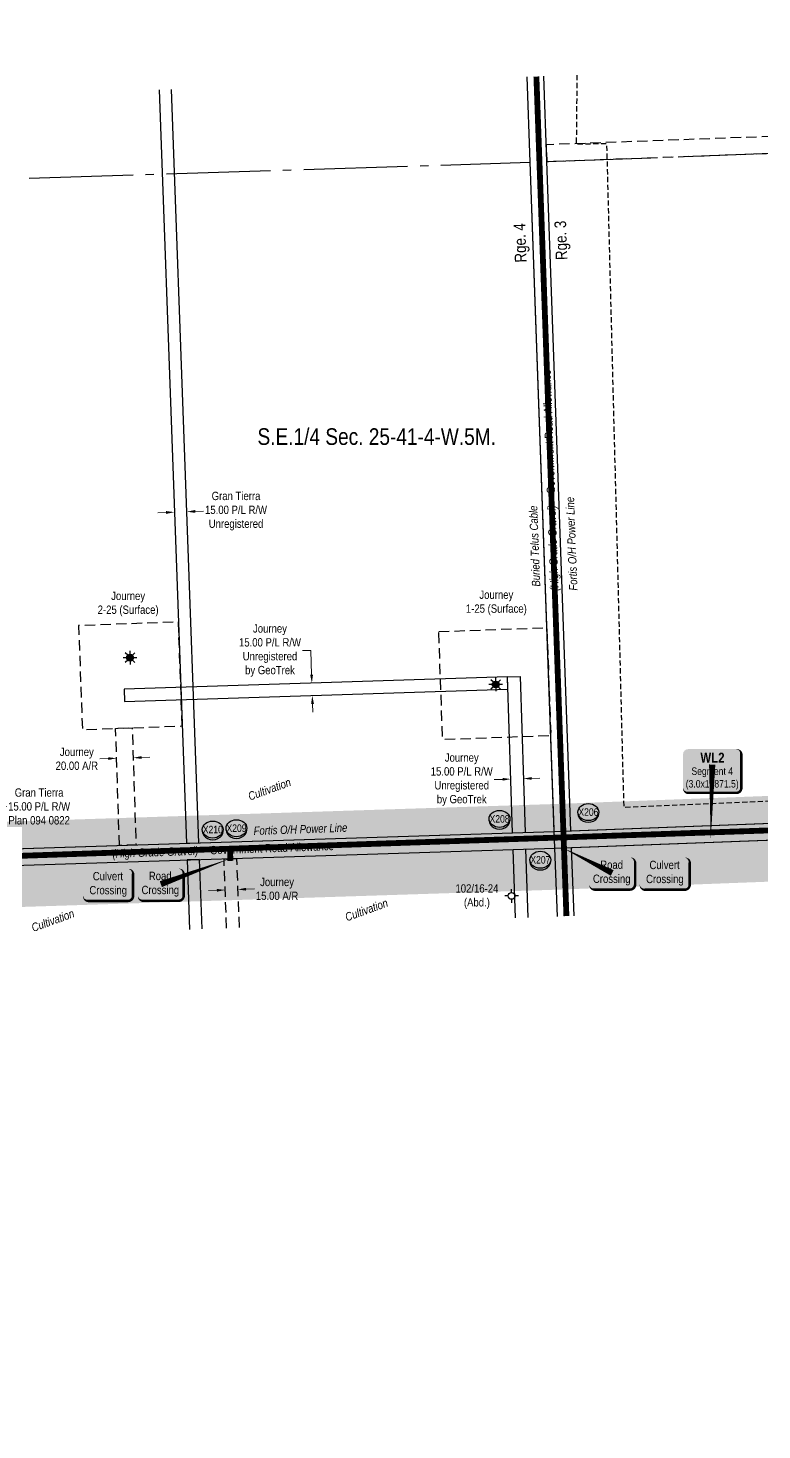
# Model space of a CAD drawing. Extents: x 670596 to 687743, y 5824540 to 5836613.
# Drawn here: x 673351 to 674233, y 5824855 to 5826540 of the extents above; entities that cross this region are included whole.
import ezdxf
from ezdxf.enums import TextEntityAlignment as Align

# ---------------------------------------------------------------- set-up
doc = ezdxf.new("R2010")
doc.units = 0
doc.header["$LTSCALE"] = 5
doc.header["$PDSIZE"] = 0.5
for name, pattern in [('foc-ACCESSROAD', [3.75, 2.5, -1.25]), ('foc-QUARTERLINE', [33, 25, -3, 2, -3]), ('UG_PIPE', [1.875, 1.25, -0.625])]:
    doc.linetypes.add(name, pattern=pattern)
doc.layers.get('Defpoints').update_dxf_attribs({"color": 9})
for name, color, linetype in [('AS-PIPE-UG', 44, 'UG_PIPE'), ('AS-POWER', 104, 'foc-POWER'), ('AS-ROADS', 254, 'Continuous'), ('AS-TELEPHONE', 224, 'foc-TEL'), ('AS-TELUS', 224, 'foc-TEL'), ('C-SYMBOL', 7, 'Continuous'), ('CG-NOTES', 7, 'Continuous'), ('D-TXT', 6, 'Continuous'), ('F-AR', 190, 'foc-ACCESSROAD'), ('F-RW', 190, 'Continuous'), ('F-WS-S', 8, 'Continuous'), ('L-QSEC', 8, 'foc-QUARTERLINE'), ('L-ROAD-T', 7, 'Continuous'), ('L-SEC', 7, 'Continuous'), ('P-BUFFER-H 30m', 51, 'Continuous'), ('P-CROSSINGS', 250, 'Continuous')]:
    doc.layers.add(name, color=color, linetype=linetype)
for name, color, linetype, lineweight in [('F-AR-T', 190, 'Continuous', 9), ('F-RW-T', 190, 'Continuous', 9), ('F-WS-T', 190, 'Continuous', 9), ('T-TEXT', 48, 'Continuous', 18)]:
    doc.layers.add(name, color=color, linetype=linetype, lineweight=lineweight)
doc.layers.add('Leedale_Hutterite_Fresh_P', color=7, linetype='Continuous', plot=False)
doc.layers.add('P-PROPOSED-WL4', color=7, linetype='Continuous', true_color=0x5b5bc8)
doc.styles.add('175L', font='ARIALN.TTF', dxfattribs={"height": 20})
doc.styles.add('80', font='ARIALN.TTF', dxfattribs={"height": 10})
doc.styles.add('80CG', font='ARIALN.TTF', dxfattribs={"height": 10})
doc.styles.add('80L', font='ARIALN.TTF', dxfattribs={"height": 10})
doc.styles.add('80LS', font='ARIALNI.TTF', dxfattribs={"height": 10})
doc.styles.add('BOLD', font='ARIALNB.TTF')
doc.styles.add('Crossing', font='ARIALN.TTF', dxfattribs={"height": 10})
doc.styles.add('foc-LtypeFont', font='ARIALN.TTF', dxfattribs={"height": 7.35})
doc.linetypes.add('foc-POWER', pattern='A,6,-1,["P",foc-LtypeFont,S=0.2,R=0,X=-0.625,Y=-0.75],-1.24,4', length=12.24)
doc.linetypes.add('foc-POWER-NOLINE', pattern='A,0,-4,["P",foc-LtypeFont,S=0.2,R=0,X=-0.625,Y=-0.75],-8.24', length=12.24)
doc.linetypes.add('foc-TEL', pattern='A,2,-1,["T",foc-LtypeFont,S=0.2,R=0,X=-0.425,Y=-0.75],-1.24,8', length=12.24)
doc.linetypes.add('foc-TEL-NOLINE', pattern='A,0,-2,["T",foc-LtypeFont,S=0.2,R=0,X=-0.425,Y=-0.75],-10.24', length=12.24)
doc.dimstyles.new('Compass 5 000', dxfattribs={"dimscale": 5, "dimtxt": 9, "dimasz": 2, "dimexe": 0.2, "dimexo": 0.0625, "dimgap": 0.5, "dimtad": 0, "dimtih": 1, "dimtoh": 1, "dimzin": 0, "dimdsep": 46, "dimtxsty": '80CG', "dimcen": 0.1, "dimse1": 1, "dimse2": 1, "dimclrd": 256, "dimclrt": 256, "dimaunit": 1, "dimadec": 4, "dimazin": 0, "dimtfac": 0.06, "dimtofl": 0, "dimtmove": 0, "dimatfit": 1, "dimfxl": 0.2, "dimtolj": 1, "dimtzin": 0, "dimlwd": -1, "dimarcsym": 0})

# ---------------------------------------------------------------- blocks, each defined once
blk = doc.blocks.new('*U487')
h = blk.add_hatch(color=254)
edge = h.paths.add_edge_path()
edge.add_line((-24, -20), (24, -20))
edge.add_arc((24, -14), 6, 270, 360)
edge.add_line((30, -14), (30, 12.5))
edge.add_arc((24, 12.5), 6, 0, 90)
edge.add_line((24, 18.5), (-24, 18.5))
edge.add_arc((-24, 12.5), 6, 90, 180)
edge.add_line((-30, 12.5), (-30, -14))
edge.add_arc((-24, -14), 6, 180, 270)
at = {"color": 160, "flags": 128}
blk.add_lwpolyline([(-24, -20, 3, 3, 0), (24, -20, 3, 3, 0.414214), (30, -14, 3, 3, 0), (30, 12.5, 3, 0, 0.414214), (24, 18.5, 0, 0, 0), (-24, 18.5, 0, 0, 0.414214), (-30, 12.5, 0, 0, 0), (-30, -14, 0, 3, 0.414214)], format="xyseb", close=True, dxfattribs=at)
at = {"color": 160, "style": '80'}
blk.add_attdef('ENTER_TEXT_001', (-26.8, -4.9), '', height=10, dxfattribs=at)
blk = doc.blocks.new('*U905')
h = blk.add_hatch(color=59)
edge = h.paths.add_edge_path()
edge.add_line((-21.5, -20), (21.5, -20))
edge.add_arc((21.5, -14), 6, 270, 360)
edge.add_line((27.5, -14), (27.5, 12.5))
edge.add_arc((21.5, 12.5), 6, 0, 90)
edge.add_line((21.5, 18.5), (-21.5, 18.5))
edge.add_arc((-21.5, 12.5), 6, 90, 180)
edge.add_line((-27.5, 12.5), (-27.5, -14))
edge.add_arc((-21.5, -14), 6, 180, 270)
at = {"color": 1, "flags": 128}
blk.add_lwpolyline([(83.5, 30.8, 0, 7.5, 0), (0, 0, 0, 0, 0)], format="xyseb", dxfattribs=at)
blk.add_lwpolyline([(-21.5, -20, 3, 3, 0), (21.5, -20, 3, 3, 0.414214), (27.5, -14, 3, 3, 0), (27.5, 12.5, 3, 0, 0.414214), (21.5, 18.5, 0, 0, 0), (-21.5, 18.5, 0, 0, 0.414214), (-27.5, 12.5, 0, 0, 0), (-27.5, -14, 0, 3, 0.414214)], format="xyseb", close=True, dxfattribs=at)
at = {"color": 1, "style": '80'}
blk.add_attdef('ENTER_TEXT_001', (-36.7, -5), '', height=10, dxfattribs=at)
blk = doc.blocks.new('*U906')
h = blk.add_hatch(color=59)
edge = h.paths.add_edge_path()
edge.add_line((-21.5, -20), (21.5, -20))
edge.add_arc((21.5, -14), 6, 270, 360)
edge.add_line((27.5, -14), (27.5, 12.5))
edge.add_arc((21.5, 12.5), 6, 0, 90)
edge.add_line((21.5, 18.5), (-21.5, 18.5))
edge.add_arc((-21.5, 12.5), 6, 90, 180)
edge.add_line((-27.5, 12.5), (-27.5, -14))
edge.add_arc((-21.5, -14), 6, 180, 270)
at = {"color": 1, "flags": 128}
blk.add_lwpolyline([(-59.8, 30.4, 0, 7.5, 0), (0, 0, 0, 0, 0)], format="xyseb", dxfattribs=at)
blk.add_lwpolyline([(-21.5, -20, 3, 3, 0), (21.5, -20, 3, 3, 0.414214), (27.5, -14, 3, 3, 0), (27.5, 12.5, 3, 0, 0.414214), (21.5, 18.5, 0, 0, 0), (-21.5, 18.5, 0, 0, 0.414214), (-27.5, 12.5, 0, 0, 0), (-27.5, -14, 0, 3, 0.414214)], format="xyseb", close=True, dxfattribs=at)
at = {"color": 1, "style": '80'}
blk.add_attdef('ENTER_TEXT_001', (-36.7, -5), '', height=10, dxfattribs=at)
blk = doc.blocks.new('*U765')
h = blk.add_hatch(color=254)
edge = h.paths.add_edge_path()
edge.add_line((-29, -34.1), (29, -34.1))
edge.add_arc((29, -28.1), 6, 270, 360)
edge.add_line((35, -28.1), (35, 12.5))
edge.add_arc((29, 12.5), 6, 0, 90)
edge.add_line((29, 18.5), (-29, 18.5))
edge.add_arc((-29, 12.5), 6, 90, 180)
edge.add_line((-35, 12.5), (-35, -28.1))
edge.add_arc((-29, -28.1), 6, 180, 270)
at = {"layer": 'P-PROPOSED-WL4', "flags": 128}
blk.add_lwpolyline([(-29, -34.1, 3, 3, 0), (29, -34.1, 3, 3, 0.414214), (35, -28.1, 3, 3, 0), (35, 12.5, 3, 0, 0.414214), (29, 18.5, 0, 0, 0), (-29, 18.5, 0, 0, 0.414214), (-35, 12.5, 0, 0, 0), (-35, -28.1, 0, 3, 0.414214)], format="xyseb", close=True, dxfattribs=at)
blk.add_lwpolyline([(-1.8, -90.6, 0, 7.5, 0), (0, 0, 0, 0, 0)], format="xyseb", dxfattribs=at)
at = {"layer": 'P-PROPOSED-WL4'}
for tag, p, height, style in [('TEMP_AREA_W1_001', (-9.2, 2.2), 12, 'BOLD'), ('ENTER_TEXT_001', (-30.7, -12.8), 9, '80')]:
    blk.add_attdef(tag, p, '', height=height, dxfattribs=dict(at, style=style))
blk = doc.blocks.new('*D772')
at = {"layer": 'Defpoints', "color": 0, "transparency": 16777216}
for p in [(673587.7, 5825510.8), (673602.7, 5825511.4), (673603, 5825504.3)]:
    blk.add_point(p, dxfattribs=at)
at = {"layer": 'F-AR-T', "transparency": 16777216}
for p, q in [((673578, 5825503.4), (673568, 5825503)), ((673613, 5825504.6), (673623, 5825505))]:
    blk.add_line(p, q, dxfattribs=at)
for points in [[(673577.9, 5825505), (673578.1, 5825501.7), (673588, 5825503.7)], [(673612.9, 5825506.3), (673613, 5825503), (673603, 5825504.3)]]:
    blk.add_solid(points, dxfattribs=at)
at = {"layer": 'F-AR-T', "transparency": 16777216, "insert": (673650.3, 5825505), "char_height": 10, "attachment_point": 5, "style": '80CG'}
blk.add_mtext('\\A1;Journey\\P15.00 A/R', dxfattribs=at)
blk = doc.blocks.new('*D773')
at = {"layer": 'Defpoints', "color": 0, "transparency": 16777216}
for p in [(673457.4, 5825662), (673457.7, 5825653), (673477.7, 5825653.6)]:
    blk.add_point(p, dxfattribs=at)
at = {"layer": 'F-AR-T', "transparency": 16777216}
for p, q in [((673447.5, 5825661.6), (673437.5, 5825661.3)), ((673487.4, 5825662.9), (673497.4, 5825663.3))]:
    blk.add_line(p, q, dxfattribs=at)
for points in [[(673487.4, 5825664.6), (673487.5, 5825661.3), (673477.4, 5825662.6)], [(673447.4, 5825663.3), (673447.5, 5825660), (673457.4, 5825662)]]:
    blk.add_solid(points, dxfattribs=at)
at = {"layer": 'F-AR-T', "transparency": 16777216, "insert": (673409.7, 5825661.3), "char_height": 10, "attachment_point": 5, "style": '80CG'}
blk.add_mtext('\\A1;Journey\\P20.00 A/R', dxfattribs=at)
blk = doc.blocks.new('*D796')
at = {"layer": 'Defpoints', "color": 0, "transparency": 16777216}
for p in [(673294.5, 5825598), (673282.8, 5825588.5), (673299.8, 5825591.5)]:
    blk.add_point(p, dxfattribs=at)
at = {"layer": 'F-RW-T', "transparency": 16777216}
for p, q in [((673307.6, 5825597.8), (673315.3, 5825604.1)), ((673315.3, 5825604.1), (673325.3, 5825604.1)), ((673280.3, 5825575.8), (673272.5, 5825569.5))]:
    blk.add_line(p, q, dxfattribs=at)
for points in [[(673306.5, 5825599.1), (673308.6, 5825596.5), (673299.8, 5825591.5)], [(673279.3, 5825577.1), (673281.4, 5825574.5), (673288.1, 5825582.1)]]:
    blk.add_solid(points, dxfattribs=at)
at = {"layer": 'F-RW-T', "transparency": 16777216, "insert": (673364.4, 5825604.1), "char_height": 10, "attachment_point": 5, "style": '80CG'}
blk.add_mtext('\\A1;Gran Tierra\\P15.00 P/L R/W\\PPlan 094 0822', dxfattribs=at)
blk = doc.blocks.new('*D819')
at = {"layer": 'Defpoints', "color": 0, "transparency": 16777216}
for p in [(673526.8, 5825962.1), (673541.8, 5825962.6), (673541.9, 5825958.3)]:
    blk.add_point(p, dxfattribs=at)
at = {"layer": 'F-RW-T', "transparency": 16777216}
for p, q in [((673517, 5825957.4), (673507, 5825957)), ((673551.9, 5825958.7), (673561.9, 5825959.1))]:
    blk.add_line(p, q, dxfattribs=at)
for points in [[(673516.9, 5825959.1), (673517, 5825955.7), (673527, 5825957.8)], [(673551.9, 5825960.4), (673552, 5825957), (673541.9, 5825958.3)]]:
    blk.add_solid(points, dxfattribs=at)
at = {"layer": 'F-RW-T', "transparency": 16777216, "insert": (673601, 5825959.1), "char_height": 10, "attachment_point": 5, "style": '80CG'}
blk.add_mtext('\\A1;Gran Tierra\\P15.00 P/L R/W\\PUnregistered', dxfattribs=at)
blk = doc.blocks.new('*D820')
at = {"layer": 'Defpoints', "color": 0, "transparency": 16777216}
for p in [(673665.1, 5825751.5), (673692.1, 5825752.4), (673665.6, 5825736.5)]:
    blk.add_point(p, dxfattribs=at)
at = {"layer": 'F-RW-T', "transparency": 16777216}
for p, q in [((673690.8, 5825791.5), (673680.8, 5825791.5)), ((673691.8, 5825762.3), (673690.8, 5825791.5)), ((673692.9, 5825727.4), (673693.2, 5825717.4))]:
    blk.add_line(p, q, dxfattribs=at)
for points in [[(673693.5, 5825762.4), (673690.1, 5825762.3), (673692.1, 5825752.4)], [(673694.6, 5825727.4), (673691.2, 5825727.3), (673692.6, 5825737.4)]]:
    blk.add_solid(points, dxfattribs=at)
at = {"layer": 'F-RW-T', "transparency": 16777216, "insert": (673641.8, 5825791.5), "char_height": 10, "attachment_point": 5, "style": '80CG'}
blk.add_mtext('\\A1;Journey\\P15.00 P/L R/W\\PUnregistered\\Pby GeoTrek', dxfattribs=at)
blk = doc.blocks.new('*D821')
at = {"layer": 'Defpoints', "color": 0, "transparency": 16777216}
for p in [(673931.2, 5825638.1), (673931.2, 5825637), (673946.2, 5825638.6)]:
    blk.add_point(p, dxfattribs=at)
at = {"layer": 'F-RW-T', "transparency": 16777216}
for p, q in [((673921.2, 5825636.7), (673911.2, 5825636.4)), ((673956.2, 5825637.9), (673966.2, 5825638.2))]:
    blk.add_line(p, q, dxfattribs=at)
for points in [[(673921.2, 5825638.4), (673921.3, 5825635.1), (673931.2, 5825637)], [(673956.2, 5825639.5), (673956.3, 5825636.2), (673946.2, 5825637.5)]]:
    blk.add_solid(points, dxfattribs=at)
at = {"layer": 'F-RW-T', "transparency": 16777216, "insert": (673872.2, 5825636.4), "char_height": 10, "attachment_point": 5, "style": '80CG'}
blk.add_mtext('\\A1;Journey\\P15.00 P/L R/W\\PUnregistered\\Pby GeoTrek', dxfattribs=at)
blk = doc.blocks.new('xing2')
h = blk.add_hatch(color=50)
h.dxf.hatch_style = 1
edge = h.paths.add_edge_path()
edge.add_ellipse((0, 0), major_axis=(-12.5, 0), ratio=0.816297, start_angle=0, end_angle=360)
h = blk.add_hatch(color=250)
h.dxf.hatch_style = 1
edge = h.paths.add_edge_path()
edge.add_ellipse((0, -2), major_axis=(-12.5, 0), ratio=0.816297, start_angle=0, end_angle=180)
edge.add_line((12.5, -2), (12.5, 0))
edge.add_ellipse((0, 0), major_axis=(-12.5, 0), ratio=0.816297, start_angle=0, end_angle=180, ccw=False)
edge.add_line((-12.5, 0), (-12.5, -2))
at = {"color": 250}
blk.add_ellipse((0, 0), major_axis=(-12.5, 0), ratio=0.816297, dxfattribs=at)
blk.add_ellipse((0, -2), major_axis=(-12.5, 0), ratio=0.816297, start_param=0, end_param=3.141593, dxfattribs=at)
at = {"color": 250, "style": 'Crossing'}
blk.add_attdef('CROSSING', text='', height=9, dxfattribs=at).set_placement((0.1, 0), align=Align.MIDDLE_CENTER)
at = {"color": 250, "style": 'Crossing', "flags": 1}
for tag, p in [('OWNER', (0.1, -12.5)), ('DESCRIPTION', (0.1, -25.8)), ('LOCATION', (0.1, -39.3)), ('DWG_REF', (0.1, -52.8))]:
    blk.add_attdef(tag, text='', height=9, dxfattribs=at).set_placement(p, align=Align.MIDDLE_CENTER)
blk = doc.blocks.new('GAS')
h = blk.add_hatch(color=255)
h.dxf.hatch_style = 1
edge = h.paths.add_edge_path()
edge.add_arc((0, 0), 0.9, 0, 360)
for p, q in [((-0.81, 0), (-1.62, 0)), ((-0.57, 0.57), (-1.14, 1.14)), ((0, 0.81), (0, 1.62)), ((0.57, 0.57), (1.14, 1.14)), ((1.62, 0), (0.81, 0)), ((-0.57, -0.57), (-1.14, -1.14)), ((0, -0.81), (0, -1.62)), ((1.14, -1.14), (0.57, -0.57))]:
    blk.add_line(p, q)
blk.add_circle((0, 0), 0.8)
blk = doc.blocks.new('GABD')
for p, q in [((-0.81, 0), (-1.62, 0)), ((0, 0.81), (0, 1.62)), ((1.62, 0), (0.81, 0)), ((0, -0.81), (0, -1.62))]:
    blk.add_line(p, q)
blk.add_circle((0, 0), 0.8)

msp = doc.modelspace()

# ---------------------------------------------------------------- hatches: boundary and pattern name
at = {"layer": 'P-BUFFER-H 30m'}
h = msp.add_hatch(color=256, dxfattribs=at)
h.dxf.hatch_style = 1
edge = h.paths.add_edge_path()
edge.add_line((677190.88, 5826034.364), (676987.84, 5826027.225))
edge.add_line((676987.84, 5826027.225), (676988.351, 5826011.208))
edge.add_arc((676938.382, 5826009.615), 49.994, -120.521047, 1.826075, ccw=False)
edge.add_line((676912.993, 5825966.548), (676909.934, 5825968.352))
edge.add_arc((676935.324, 5826011.418), 49.994, 181.826075, 239.478953, ccw=False)
edge.add_line((676885.355, 5826009.825), (676883.222, 5826076.736))
edge.add_arc((676933.19, 5826078.329), 49.994, 92.013805, 181.826075, ccw=False)
edge.add_line((676931.434, 5826128.292), (677186.782, 5826137.271))
edge.add_line((677186.782, 5826137.271), (677172.574, 5826493.957))
edge.add_arc((677222.529, 5826495.947), 49.994, 182.217236, 182.280935, ccw=False)
edge.add_line((677172.572, 5826494.013), (677161.576, 5826778.028))
edge.add_arc((677211.532, 5826779.962), 49.994, 133.32201, 182.217236, ccw=False)
edge.add_line((677177.232, 5826816.333), (677158.55, 5827298.559))
edge.add_line((677158.55, 5827298.559), (677123.328, 5828102.041))
edge.add_line((677123.328, 5828102.041), (677088.029, 5828904.381))
edge.add_arc((677137.974, 5828906.578), 49.994, 92.094528, 182.519115, ccw=False)
edge.add_line((677136.147, 5828956.539), (677941.688, 5828985.999))
edge.add_line((677941.688, 5828985.999), (678795.39, 5829017.43))
edge.add_arc((678838.014, 5828991.303), 49.994, 92.178655, 148.493114, ccw=False)
edge.add_line((678836.113, 5829041.261), (679095.94, 5829051.145))
edge.add_line((679095.94, 5829051.145), (679103.038, 5829053.867))
edge.add_arc((679120.935, 5829007.187), 49.994, 92.18666, 110.977343, ccw=False)
edge.add_line((679119.028, 5829057.144), (679561.069, 5829074.022))
edge.add_arc((679566.877, 5829024.367), 49.994, 92.195397, 96.67124, ccw=False)
edge.add_line((679564.962, 5829074.324), (680316.807, 5829103.147))
edge.add_line((680316.807, 5829103.147), (680289.029, 5829852.071))
edge.add_line((680289.029, 5829852.071), (680264.054, 5830522.758))
edge.add_arc((680314.013, 5830524.619), 49.994, 133.258056, 182.132573, ccw=False)
edge.add_line((680279.753, 5830561.028), (680276.196, 5830656.553))
edge.add_line((680276.196, 5830656.553), (680246.213, 5831460.206))
edge.add_line((680246.213, 5831460.206), (680215.351, 5832284.366))
edge.add_arc((680265.309, 5832286.237), 49.994, 92.148626, 182.144523, ccw=False)
edge.add_line((680263.435, 5832336.196), (681068.877, 5832366.415))
edge.add_line((681068.877, 5832366.415), (681821.401, 5832394.716))
edge.add_line((681821.401, 5832394.716), (681805.598, 5832816.244))
edge.add_arc((681855.557, 5832818.117), 49.994, 143.113192, 182.146882, ccw=False)
edge.add_line((681815.571, 5832848.125), (681834.732, 5832873.657))
edge.add_arc((681874.718, 5832843.649), 49.994, 2.145927, 143.113192, ccw=False)
edge.add_line((681924.677, 5832845.521), (681941.401, 5832399.193))
edge.add_line((681941.401, 5832399.193), (682694.705, 5832426.985))
edge.add_line((682694.705, 5832426.985), (683448.059, 5832454.84))
edge.add_line((683448.059, 5832454.84), (683412.219, 5833411.237))
edge.add_arc((683462.178, 5833413.109), 49.994, 133.562272, 182.146115, ccw=False)
edge.add_line((683427.725, 5833449.336), (683406.047, 5834013.774))
edge.add_line((683406.047, 5834013.774), (683375.916, 5834817.728))
edge.add_line((683375.916, 5834817.728), (683345.977, 5835624.47))
edge.add_arc((683395.936, 5835626.324), 49.994, 92.287428, 182.125311, ccw=False)
edge.add_line((683393.941, 5835676.278), (684197.29, 5835708.367))
edge.add_line((684197.29, 5835708.367), (684908.467, 5835736.78))
edge.add_line((684908.467, 5835736.78), (684942.361, 5835811.073))
edge.add_arc((684987.845, 5835790.323), 49.994, 65.131456, 155.476492, ccw=False)
edge.add_line((685008.869, 5835835.681), (685028.667, 5835826.504))
edge.add_arc((685007.643, 5835781.146), 49.994, -16.068914, 65.131456, ccw=False)
edge.add_line((685055.684, 5835767.308), (685044.658, 5835729.031))
edge.add_line((685044.658, 5835729.031), (685314.688, 5835739.386))
edge.add_arc((685316.604, 5835689.429), 49.994, 34.222356, 92.196177, ccw=False)
edge.add_line((685357.942, 5835717.546), (685598.018, 5835364.582))
edge.add_line((685598.018, 5835364.582), (685834.75, 5835370.452))
edge.add_arc((685835.99, 5835320.474), 49.994, 2.198313, 91.420588, ccw=False)
edge.add_line((685885.947, 5835322.392), (685911.192, 5834664.749))
edge.add_line((685911.192, 5834664.749), (686635.77, 5834691.532))
edge.add_line((686635.77, 5834691.532), (686625.993, 5834943.667))
edge.add_line((686625.993, 5834943.667), (686625.603, 5834953.705))
edge.add_arc((686675.56, 5834955.642), 49.994, 92.288875, 182.220798, ccw=False)
edge.add_line((686673.563, 5835005.596), (687058.366, 5835020.976))
edge.add_arc((687098.555, 5834991.24), 49.994, 92.512715, 143.501535, ccw=False)
edge.add_line((687096.363, 5835041.186), (687099.36, 5835041.317))
edge.add_arc((687101.551, 5834991.372), 49.994, 2.512715, 92.512715, ccw=False)
edge.add_line((687151.497, 5834993.563), (687152.446, 5834971.929))
edge.add_arc((687102.501, 5834969.737), 49.994, -87.487492, 2.512715, ccw=False)
edge.add_line((687104.692, 5834919.791), (687096.429, 5834919.429))
edge.add_arc((687094.238, 5834969.375), 49.994, 272.288873, 272.512507, ccw=False)
edge.add_line((687096.234, 5834919.421), (686730.564, 5834904.805))
edge.add_line((686730.564, 5834904.805), (686741.01, 5834635.46))
edge.add_arc((686691.053, 5834633.523), 49.994, -87.779202, 2.220798, ccw=False)
edge.add_line((686692.991, 5834583.567), (686662.171, 5834582.372))
edge.add_arc((686660.234, 5834632.328), 49.994, 247.182957, 272.220798, ccw=False)
edge.add_line((686640.846, 5834586.246), (686635.568, 5834588.467))
edge.add_line((686635.568, 5834588.467), (685862.114, 5834559.877))
edge.add_arc((685860.267, 5834609.837), 49.994, 182.198313, 272.116949, ccw=False)
edge.add_line((685810.31, 5834607.919), (685785.041, 5835266.201))
edge.add_line((685785.041, 5835266.201), (685571.688, 5835260.91))
edge.add_arc((685570.449, 5835310.888), 49.994, 214.222356, 271.420588, ccw=False)
edge.add_line((685529.111, 5835282.771), (685289.298, 5835635.35))
edge.add_line((685289.298, 5835635.35), (685002.226, 5835624.341))
edge.add_line((685002.226, 5835624.341), (684975.431, 5835623.27))
edge.add_arc((684973.435, 5835673.224), 49.994, 229.837958, 272.287782, ccw=False)
edge.add_line((684941.192, 5835635.018), (684201.401, 5835605.462))
edge.add_line((684201.401, 5835605.462), (683450.853, 5835575.482))
edge.add_line((683450.853, 5835575.482), (683478.831, 5834821.566))
edge.add_line((683478.831, 5834821.566), (683508.96, 5834017.677))
edge.add_line((683508.96, 5834017.677), (683532.192, 5833412.794))
edge.add_arc((683482.235, 5833410.876), 49.994, -46.495355, 2.199485, ccw=False)
edge.add_line((683516.651, 5833374.614), (683552.96, 5832405.714))
edge.add_arc((683503.001, 5832403.842), 49.994, -87.882475, 2.146115, ccw=False)
edge.add_line((683504.848, 5832353.882), (682698.506, 5832324.068))
edge.add_line((682698.506, 5832324.068), (681892.271, 5832294.323))
edge.add_arc((681890.428, 5832344.283), 49.994, 264.056445, 272.112898, ccw=False)
edge.add_arc((681876.342, 5832343.751), 49.994, 272.153947, 280.265865, ccw=False)
edge.add_line((681878.221, 5832293.793), (681072.743, 5832263.5))
edge.add_line((681072.743, 5832263.5), (680320.249, 5832235.268))
edge.add_line((680320.249, 5832235.268), (680349.128, 5831464.053))
edge.add_line((680349.128, 5831464.053), (680379.111, 5830660.389))
edge.add_line((680379.111, 5830660.389), (680384.182, 5830524.23))
edge.add_arc((680334.223, 5830522.37), 49.994, -46.742123, 2.132739, ccw=False)
edge.add_line((680368.483, 5830485.96), (680391.945, 5829855.896))
edge.add_line((680391.945, 5829855.896), (680421.685, 5829054.073))
edge.add_arc((680371.726, 5829052.22), 49.994, -87.804603, 2.124156, ccw=False)
edge.add_line((680373.641, 5829002.263), (679575.799, 5828971.677))
edge.add_arc((679569.977, 5829021.331), 49.994, 272.18666, 276.686638, ccw=False)
edge.add_line((679571.885, 5828971.373), (679131.72, 5828954.566))
edge.add_line((679131.72, 5828954.566), (679124.618, 5828951.844))
edge.add_arc((679106.72, 5828998.524), 49.994, 272.178655, 290.977343, ccw=False)
edge.add_line((679108.621, 5828948.566), (678884.632, 5828940.045))
edge.add_arc((678841.974, 5828966.116), 49.994, 272.108492, 328.568358, ccw=False)
edge.add_line((678843.813, 5828916.156), (677945.465, 5828883.082))
edge.add_line((677945.465, 5828883.082), (677193.263, 5828855.571))
edge.add_line((677193.263, 5828855.571), (677226.216, 5828106.56))
edge.add_line((677226.216, 5828106.56), (677261.444, 5827302.934))
edge.add_arc((677211.498, 5827300.745), 49.994, 2.218614, 2.510029, ccw=False)
edge.add_line((677261.454, 5827302.68), (677281.716, 5826779.679))
edge.add_arc((677231.76, 5826777.743), 49.994, -46.679478, 2.218614, ccw=False)
edge.add_line((677266.06, 5826741.371), (677275.481, 5826498.026))
edge.add_line((677275.481, 5826498.026), (677306.827, 5825711.068))
edge.add_line((677306.827, 5825711.068), (677315.471, 5825699.601))
edge.add_arc((677275.552, 5825669.505), 49.994, 1.988412, 37.013358, ccw=False)
edge.add_line((677325.515, 5825671.239), (677327.417, 5825616.478))
edge.add_arc((677277.453, 5825614.743), 49.994, -88.099944, 1.988412, ccw=False)
edge.add_line((677279.111, 5825564.777), (677258.016, 5825564.077))
edge.add_arc((677256.359, 5825614.043), 49.994, 181.98998, 271.900056, ccw=False)
edge.add_line((677206.395, 5825612.307), (677206.156, 5825619.185))
edge.add_line((677206.156, 5825619.185), (676448.534, 5825593.112))
edge.add_line((676448.534, 5825593.112), (675621.606, 5825565.447))
edge.add_line((675621.606, 5825565.447), (674813.811, 5825535.401))
edge.add_line((674813.811, 5825535.401), (674006.072, 5825504.83))
edge.add_line((674006.072, 5825504.83), (673985.967, 5825504.069))
edge.add_arc((673984.076, 5825554.027), 49.994, 271.847905, 272.16748, ccw=False)
edge.add_line((673985.688, 5825504.06), (673184.703, 5825478.217))
edge.add_line((673184.703, 5825478.217), (672384.069, 5825452.353))
edge.add_line((672384.069, 5825452.353), (672364.028, 5825451.705))
edge.add_line((672364.028, 5825451.705), (671562.255, 5825423.567))
edge.add_line((671562.255, 5825423.567), (671405.716, 5825418.102))
edge.add_line((671405.716, 5825418.102), (671360.474, 5825352.878))
edge.add_line((671360.474, 5825352.878), (671368.43, 5825306.565))
edge.add_line((671368.43, 5825306.565), (671377.864, 5825268.225))
edge.add_line((671377.864, 5825268.225), (671395.798, 5825272.31))
edge.add_arc((671406.901, 5825223.564), 49.994, 6.188841, 102.831332, ccw=False)
edge.add_line((671456.604, 5825228.954), (671457.842, 5825217.538))
edge.add_line((671457.842, 5825217.538), (671465.055, 5825159.957))
edge.add_line((671465.055, 5825159.957), (671491.712, 5825126.618))
edge.add_arc((671452.666, 5825095.397), 49.994, 1.309193, 38.645258, ccw=False)
edge.add_line((671502.646, 5825096.54), (671503.523, 5825058.17))
edge.add_arc((671453.542, 5825057.028), 49.994, -32.601957, 1.309193, ccw=False)
edge.add_line((671495.659, 5825030.091), (671398.31, 5824877.882))
edge.add_arc((671356.193, 5824904.819), 49.994, 193.727388, 327.398043, ccw=False)
edge.add_arc((671355.09, 5824908.662), 49.994, 147.398016, 198.310676, ccw=False)
edge.add_line((671312.974, 5824935.599), (671400.193, 5825071.97))
edge.add_line((671400.193, 5825071.97), (671400.095, 5825076.287))
edge.add_line((671400.095, 5825076.287), (671375.283, 5825107.317))
edge.add_arc((671414.33, 5825138.538), 49.994, 187.140394, 218.645258, ccw=False)
edge.add_line((671364.724, 5825132.324), (671361.401, 5825158.85))
edge.add_line((671361.401, 5825158.85), (671349.952, 5825156.242))
edge.add_arc((671338.849, 5825204.987), 49.994, 193.822991, 282.831332, ccw=False)
edge.add_line((671290.303, 5825193.043), (671268.001, 5825283.686))
edge.add_arc((671319.46, 5825296.347), 52.994, 189.747991, 193.822991, ccw=False)
edge.add_line((671267.231, 5825287.374), (671255.511, 5825355.596))
edge.add_arc((671307.74, 5825364.568), 52.994, 145.253591, 189.747991, ccw=False)
edge.add_line((671264.195, 5825394.772), (671336.235, 5825498.63))
edge.add_arc((671377.314, 5825470.137), 49.994, 91.999391, 145.253591, ccw=False)
edge.add_line((671375.57, 5825520.1), (671558.652, 5825526.492))
edge.add_line((671558.652, 5825526.492), (672360.486, 5825554.632))
edge.add_arc((672362.239, 5825504.669), 49.994, 91.85035, 92.009966, ccw=False)
edge.add_line((672360.625, 5825554.636), (672380.743, 5825555.286))
edge.add_line((672380.743, 5825555.286), (673181.379, 5825581.151))
edge.add_line((673181.379, 5825581.151), (673982.227, 5825606.989))
edge.add_line((673982.227, 5825606.989), (674002.177, 5825607.744))
edge.add_line((674002.177, 5825607.744), (674809.949, 5825638.317))
edge.add_line((674809.949, 5825638.317), (675617.882, 5825668.367))
edge.add_arc((675619.741, 5825618.408), 49.994, 91.916118, 92.130078, ccw=False)
edge.add_line((675618.069, 5825668.374), (676445.042, 5825696.04))
edge.add_line((676445.042, 5825696.04), (677203.317, 5825722.136))
edge.add_line((677203.317, 5825722.136), (677190.88, 5826034.364))
at = {"layer": 'P-PROPOSED-WL4'}
h = msp.add_hatch(color=256, dxfattribs=at)
h.dxf.hatch_style = 1
h.paths.add_polyline_path([(671375.18, 5825467.06), (671378.922, 5825467.191), (671560.502, 5825473.53), (672362.345, 5825501.671), (672382.454, 5825502.32), (673183.091, 5825528.185), (673984.076, 5825554.027), (674004.181, 5825554.788), (674811.953, 5825585.361), (675619.841, 5825615.409), (676446.814, 5825643.076), (677254.384, 5825670.868), (677256.359, 5825614.043), (677277.453, 5825614.743), (677275.552, 5825669.505), (677257.495, 5825693.456), (677225.526, 5826496.064), (677214.646, 5826777.081), (677231.76, 5826777.743), (677211.498, 5827300.745), (677176.27, 5828104.362), (677141.104, 5828903.691), (677943.625, 5828933.042), (678736.318, 5828962.226), (678736.26, 5828965.225), (677943.515, 5828936.039), (677137.974, 5828906.578), (677173.274, 5828104.23), (677208.501, 5827300.621), (677228.646, 5826780.625), (677211.532, 5826779.962), (677222.529, 5826495.947), (677254.535, 5825692.399), (677272.587, 5825668.455), (677274.355, 5825617.642), (677259.253, 5825617.141), (677257.278, 5825673.969), (676446.714, 5825646.074), (675619.741, 5825618.408), (674811.84, 5825588.359), (674004.068, 5825557.786), (673983.979, 5825557.026), (673182.994, 5825531.184), (672382.357, 5825505.319), (672362.239, 5825504.669), (671560.397, 5825476.528), (671377.314, 5825470.137)])

# ---------------------------------------------------------------- linework, layer by layer
at = {"layer": 'AS-PIPE-UG', "flags": 128}
msp.add_lwpolyline([(674010.551, 5826483.002), (674009.792, 5826400.298), (674046.181, 5826400.879), (674066.798, 5825603.334), (675286.077, 5825654.04), (675373.843, 5825726.012)], dxfattribs=at)
at = {"layer": 'AS-POWER', "linetype": 'foc-POWER-NOLINE', "flags": 128}
for points in [[(674003.455, 5825574.895), (673974.41, 5826379.151), (673970.728, 5826481.595)], [(670674.492, 5825462.791), (670738.302, 5825464.959), (672361.639, 5825521.778), (673182.358, 5825548.292), (673983.427, 5825574.137), (674811.192, 5825605.466), (675619.168, 5825635.518), (676446.141, 5825663.185), (677254.59, 5825691.007), (677274.76, 5825692.703), (677649.579, 5825706.319)]]:
    msp.add_lwpolyline(points, dxfattribs=at)
at = {"layer": 'AS-ROADS', "const_width": 7, "flags": 128}
for points in [[(673997.973, 5825472.347), (673961.893, 5826481.283)], [(677262.018, 5825677.943), (672039.938, 5825500.539), (670674.845, 5825453.661)], [(673594.174, 5825538.718), (673593.821, 5825555.651)]]:
    msp.add_lwpolyline(points, dxfattribs=at)
at = {"layer": 'AS-TELEPHONE', "linetype": 'foc-TEL-NOLINE', "flags": 128}
msp.add_lwpolyline([(673984.076, 5825554.027), (674811.953, 5825585.361), (675619.841, 5825615.409), (676446.814, 5825643.076), (677254.384, 5825670.868), (677275.439, 5825672.747), (678096.229, 5825702.462)], dxfattribs=at)
at = {"layer": 'AS-TELUS', "linetype": 'foc-TEL-NOLINE', "flags": 128}
msp.add_lwpolyline([(673987.073, 5825471.963), (673984.076, 5825554.027), (673954.303, 5826378.429), (673950.62, 5826480.885)], dxfattribs=at)
at = {"layer": 'F-AR', "flags": 128}
for points in [[(674779.711, 5826510.161), (674782.537, 5826429.084), (673973.669, 5826399.276), (673974.41, 5826379.17), (674803.345, 5826409.717), (674799.818, 5826510.871)], [(673589.655, 5825457.973), (673586.631, 5825541.205), (673601.621, 5825541.749), (673604.646, 5825458.501)]]:
    msp.add_lwpolyline(points, dxfattribs=at)
for points in [[(673536.315, 5825700.869), (673531.763, 5825825.786), (673411.843, 5825821.417), (673416.395, 5825696.499), (673456.288, 5825697.953)], [(673844.593, 5825814.273), (673974.508, 5825818.965), (673979.2, 5825689.049), (673849.284, 5825684.358)], [(673460.827, 5825557.276), (673456.288, 5825697.953), (673476.275, 5825698.681), (673480.816, 5825557.921)]]:
    msp.add_lwpolyline(points, close=True, dxfattribs=at)
at = {"layer": 'F-RW', "flags": 128}
for points in [[(673508.462, 5826465.273), (673541.453, 5825559.877), (673556.445, 5825560.361), (673523.453, 5826465.802)], [(673933.311, 5825572.52), (673927.264, 5825759.941), (673942.256, 5825760.424), (673948.303, 5825573.004)], [(673936.613, 5825470.187), (673933.96, 5825552.411)], [(673948.952, 5825552.894), (673951.603, 5825470.715)], [(673560.213, 5825456.937), (673557.177, 5825540.254), (673542.185, 5825539.771), (673545.223, 5825456.409)]]:
    msp.add_lwpolyline(points, dxfattribs=at)
msp.add_lwpolyline([(673927.264, 5825759.941), (673466.656, 5825745.08), (673467.139, 5825730.088), (673927.748, 5825744.948)], close=True, dxfattribs=at)
at = {"layer": 'L-QSEC', "flags": 128}
for points in [[(673974.41, 5826379.17), (675592.303, 5826438.792)], [(673187.53, 5826353.669), (673954.303, 5826378.429)]]:
    msp.add_lwpolyline(points, dxfattribs=at)
at = {"layer": 'L-SEC', "flags": 128}
for points in [[(673954.303, 5826378.429), (673950.62, 5826480.885)], [(673974.41, 5826379.151), (673970.728, 5826481.595)], [(673983.35, 5825574.134), (673954.303, 5826378.429)], [(674003.455, 5825574.895), (673974.41, 5826379.155)], [(674003.455, 5825574.895), (674811.192, 5825605.466)], [(674004.181, 5825554.788), (674811.953, 5825585.361)], [(673182.442, 5825548.295), (673983.427, 5825574.137)], [(673983.315, 5825574.133), (673983.371, 5825574.135)], [(673183.091, 5825528.185), (673984.076, 5825554.027)], [(673987.073, 5825471.963), (673984.076, 5825554.027)], [(674007.181, 5825472.671), (674004.182, 5825554.762)]]:
    msp.add_lwpolyline(points, dxfattribs=at)
at = {"layer": 'Leedale_Hutterite_Fresh_P', "color": 2}
for p in [(673994.714, 5825552.245), (673594.079, 5825541.477)]:
    msp.add_point(p, dxfattribs=at)

# ---------------------------------------------------------------- block references
at = {"layer": 'CG-NOTES'}
ref = msp.add_blockref('*U765', (674173.141, 5825654.479), dxfattribs=dict(at, xscale=0.999871000025006, yscale=0.999871000025006, zscale=0.999871000025006))
ref.add_attrib('TEMP_AREA_W1_001', 'WL2', (674158.957, 5825656.723), dxfattribs={"layer": 'P-PROPOSED-WL4', "height": 11.9985, "style": 'BOLD'})
ref.add_attrib('ENTER_TEXT_001', 'Segment 4', (674148.232, 5825642.004), dxfattribs={"layer": 'P-PROPOSED-WL4', "height": 8.9988, "style": '80'})
ref.add_attrib('ENTER_TEXT_002', '(3.0x10871.5)', (674141.335, 5825626.853), dxfattribs={"layer": 'P-PROPOSED-WL4', "height": 8.99884, "style": '80'})
ref = msp.add_blockref('*U906', (674053.006, 5825524.176), dxfattribs=dict(at, xscale=0.9988221805584329, yscale=0.9988221805584329, zscale=0.9988221805584329))
ref.add_attrib('ENTER_TEXT_001', 'Road', (674038.617, 5825529.066), dxfattribs={"layer": '0', "color": 1, "height": 9.9882, "style": '80'})
ref.add_attrib('ENTER_TEXT_002', 'Crossing', (674029.861, 5825512.242), dxfattribs={"layer": '0', "color": 1, "height": 9.9882, "style": '80'})
ref = msp.add_blockref('*U487', (673447.283, 5825510.582), dxfattribs=dict(at, xscale=0.999871000025006, yscale=0.999871000025006, zscale=0.999871000025006))
ref.add_attrib('ENTER_TEXT_001', 'Culvert', (673428.906, 5825515.384), dxfattribs={"layer": '0', "color": 160, "height": 9.9987, "style": '80'})
ref.add_attrib('ENTER_TEXT_002', 'Crossing', (673424.81, 5825498.543), dxfattribs={"layer": '0', "color": 160, "height": 9.9987, "style": '80'})
ref = msp.add_blockref('*U905', (673510.63, 5825510.714), dxfattribs=dict(at, xscale=0.9988221805584329, yscale=0.9988221805584329, zscale=0.9988221805584329))
ref.add_attrib('ENTER_TEXT_001', 'Road', (673496.24, 5825515.604), dxfattribs={"layer": '0', "color": 1, "height": 9.9882, "style": '80'})
ref.add_attrib('ENTER_TEXT_002', 'Crossing', (673487.485, 5825498.78), dxfattribs={"layer": '0', "color": 1, "height": 9.9882, "style": '80'})
ref = msp.add_blockref('*U487', (674116.156, 5825524.044), dxfattribs=dict(at, xscale=0.999871000025006, yscale=0.999871000025006, zscale=0.999871000025006))
ref.add_attrib('ENTER_TEXT_001', 'Culvert', (674097.778, 5825528.847), dxfattribs={"layer": '0', "color": 160, "height": 9.9987, "style": '80'})
ref.add_attrib('ENTER_TEXT_002', 'Crossing', (674093.683, 5825512.005), dxfattribs={"layer": '0', "color": 160, "height": 9.9987, "style": '80'})
at = {"layer": 'F-WS-S', "color": 5, "xscale": 5, "yscale": 5, "zscale": 5}
for name, p in [('GAS', (673473.659, 5825782.898)), ('GAS', (673913.021, 5825750.739)), ('GABD', (673932.108, 5825496.55))]:
    msp.add_blockref(name, p, dxfattribs=at)
at = {"layer": 'P-CROSSINGS'}
for p, values in [((673917.549, 5825589.161), {'CROSSING': 'X208'}), ((674024.289, 5825597.369), {'CROSSING': 'X206'}), ((673572.995, 5825576.341), {'CROSSING': 'X210'}), ((673601.455, 5825577.984), {'CROSSING': 'X209'}), ((673966.57, 5825540.001), {'CROSSING': 'X207'})]:
    msp.add_blockref('xing2', p, dxfattribs=at).add_auto_attribs(values)

# ---------------------------------------------------------------- texts
at = {"layer": 'AS-POWER', "linetype": 'ByBlock', "char_height": 10.00047, "width": 112.50637, "attachment_point": 5, "style": '80CG'}
for insert, rotation in [((674004.299, 5825919.792), 92.13089), ((673678.409, 5825576.721), 1.999391)]:
    msp.add_mtext('\\A1;{\\fArial Narrow|b0|i1|c0|p34;Fortis O/H Power Line}', dxfattribs=dict(at, insert=insert, rotation=rotation))
at = {"layer": 'AS-TELUS', "linetype": 'foc-TEL-NOLINE', "insert": (673959.829, 5825916.969), "char_height": 10.00047, "width": 112.50637, "attachment_point": 5, "rotation": 92.13089, "style": '80CG'}
msp.add_mtext('\\A1;{\\fArial Narrow|b0|i1|c0|p34;Buried Telus Cable}', dxfattribs=at)
at = {"layer": 'C-SYMBOL', "color": 3, "style": '175L'}
msp.add_text('S.E.1/4 Sec. 25-41-4-W.5M.', height=20, dxfattribs=at).set_placement((673770.017, 5826032.613), align=Align.BOTTOM_CENTER)
at = {"layer": 'D-TXT', "color": 3, "char_height": 14, "attachment_point": 1, "rotation": 92.110499, "style": '80L'}
for s, width, heights, insert in [('Rge. 4', 74.46584, [22.022], (673936.106, 5826257.5)), ('Rge. 3', 63.86109, [0], (673985.159, 5826260.519))]:
    msp.add_mtext_dynamic_manual_height_columns(s, width=width, gutter_width=47.5, heights=heights, dxfattribs=dict(at, insert=insert))
at = {"layer": 'F-WS-T', "char_height": 10, "attachment_point": 5, "style": '80CG'}
for s, insert, width in [('\\A1;Journey\\P2-25 (Surface)', (673471.35, 5825847.379), 84.43355), ('\\A1;Journey\\P1-25 (Surface)', (673913.772, 5825848.744), 72.62387), ('\\A1;102/16-24\\P(Abd.)', (673890.442, 5825495.727), 51.13001)]:
    msp.add_mtext(s, dxfattribs=dict(at, insert=insert, width=width))
at = {"layer": 'L-ROAD-T', "style": '80L'}
for rotation, p in [(92.068269, (673976.764, 5826054.453)), (1.999391, (673643.998, 5825554.097))]:
    msp.add_text('Government Road Allowance', height=10, rotation=rotation, dxfattribs=at).set_placement(p, align=Align.MIDDLE_CENTER)
at = {"layer": 'T-TEXT', "style": '80LS'}
for s, rotation, p in [('(High Grade Gravel)', 92.068269, (673981.817, 5825914.544)), ('Cultivation', 20, (673641.161, 5825624.906)), ('(High Grade Gravel)', 1.999391, (673504.084, 5825549.213)), ('Cultivation', 20, (673757.709, 5825479.796)), ('Cultivation', 20, (673380.851, 5825467.1))]:
    msp.add_text(s, height=10, rotation=rotation, dxfattribs=at).set_placement(p, align=Align.MIDDLE_CENTER)

# ---------------------------------------------------------------- dimensions: what is measured, and where the dimension line sits
at = {"layer": 'F-AR-T'}
dim = msp.add_linear_dim(base=(673457.449, 5825661.962), p1=(673477.729, 5825653.613), p2=(673457.74, 5825652.968), angle=181.847904, text='Journey\\P20.00 A/R', dimstyle='Compass 5 000', dxfattribs=at)
dim.commit()
dim.dimension.update_dxf_attribs({"geometry": '*D773', "text_midpoint": (673409.724, 5825661.317), "dimtype": 161})
dim = msp.add_aligned_dim(p1=(673587.734, 5825510.828), p2=(673602.725, 5825511.372), distance=-7.117, text='Journey\\P15.00 A/R', dimstyle='Compass 5 000', dxfattribs=at)
dim.commit()
dim.dimension.update_dxf_attribs({"geometry": '*D772', "text_midpoint": (673650.252, 5825504.986)})
at = {"layer": 'F-RW-T'}
dim = msp.add_aligned_dim(p1=(673526.798, 5825962.059), p2=(673541.788, 5825962.605), distance=-4.285, text='Gran Tierra\\P15.00 P/L R/W\\PUnregistered', dimstyle='Compass 5 000', dxfattribs=at)
dim.commit()
dim.dimension.update_dxf_attribs({"geometry": '*D819', "text_midpoint": (673601.017, 5825959.051)})
for base, p1, p2, angle, text, picture, middle in [((673692.108, 5825752.354), (673665.573, 5825736.49), (673665.089, 5825751.482), 91.847904, 'Journey\\P15.00 P/L R/W\\PUnregistered\\Pby GeoTrek', '*D820', (673641.76, 5825791.467)), ((673931.229, 5825637.044), (673946.188, 5825638.574), (673931.196, 5825638.09), 181.847904, 'Journey\\P15.00 P/L R/W\\PUnregistered\\Pby GeoTrek', '*D821', (673872.154, 5825636.399)), ((673299.784, 5825591.531), (673282.837, 5825588.536), (673294.542, 5825598.008), 38.979967, 'Gran Tierra\\P15.00 P/L R/W\\PPlan 094 0822', '*D796', (673364.417, 5825604.112))]:
    dim = msp.add_linear_dim(base=base, p1=p1, p2=p2, angle=angle, text=text, dimstyle='Compass 5 000', dxfattribs=at)
    dim.commit()
    dim.dimension.update_dxf_attribs({"geometry": picture, "text_midpoint": middle, "dimtype": 161})

doc.saveas('drawing.dxf')
